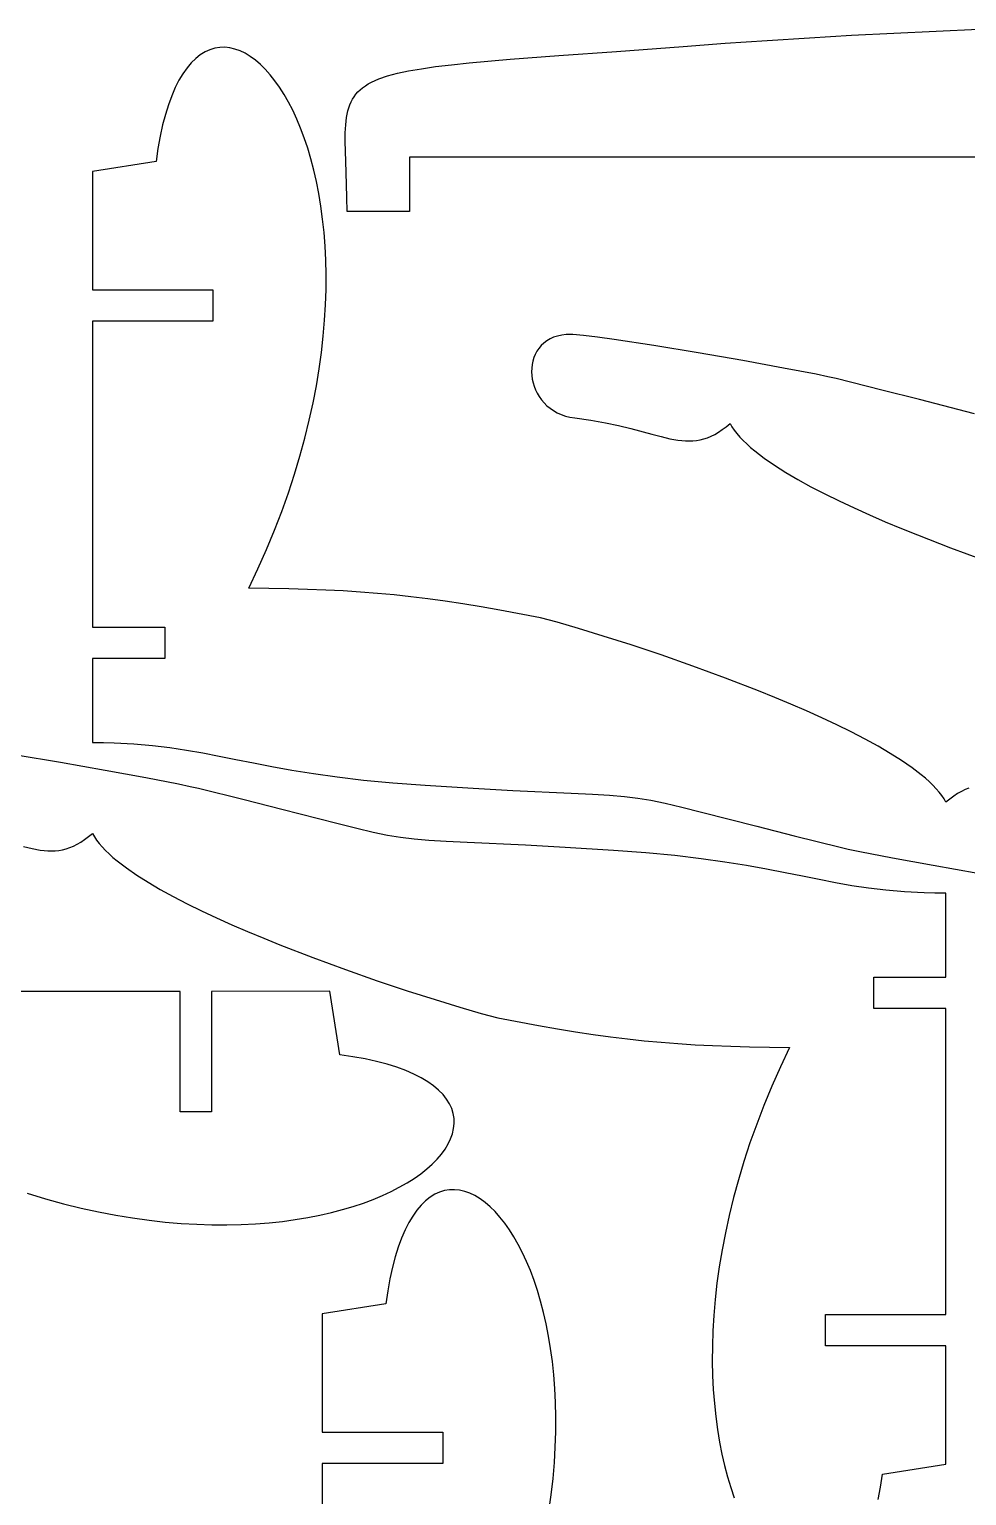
# Model space of a CAD drawing. Extents: x 378 to 958, y 20 to 900.
# Drawn here: x 476.3 to 554.2, y 334.1 to 455.9 of the extents above; entities that cross this region are included whole.
import ezdxf

# ---------------------------------------------------------------- set-up
doc = ezdxf.new("R2010")
doc.units = 0
doc.layers.get('0').update_dxf_attribs({"linetype": 'CONTINUOUS'})

msp = doc.modelspace()

# ---------------------------------------------------------------- linework, layer by layer
at = {"color": 4}
for p, q in [((548.113521, 455.603131), (551.628049, 455.767198)), ((551.628049, 455.767198), (555.147409, 455.912376)), ((525.075775, 454.082126), (530.630923, 454.499298)), ((530.630923, 454.499298), (534.113766, 454.757881)), ((534.113766, 454.757881), (537.603949, 454.99755)), ((537.603949, 454.99755), (541.10097, 455.218312)), ((541.10097, 455.218312), (544.604328, 455.420171)), ((544.604328, 455.420171), (548.113521, 455.603131)), ((490.125989, 453.492401), (489.75686, 453.131759)), ((490.506606, 453.792646), (490.125989, 453.492401)), ((490.897404, 454.033367), (490.506606, 453.792646)), ((491.297077, 454.215437), (490.897404, 454.033367)), ((491.704316, 454.339728), (491.297077, 454.215437)), ((492.117815, 454.407114), (491.704316, 454.339728)), ((492.536266, 454.418468), (492.117815, 454.407114)), ((492.958363, 454.374663), (492.536266, 454.418468)), ((493.382798, 454.276572), (492.958363, 454.374663)), ((493.808263, 454.125067), (493.382798, 454.276572)), ((494.233453, 453.921023), (493.808263, 454.125067)), ((494.657059, 453.665311), (494.233453, 453.921023)), ((495.077774, 453.358805), (494.657059, 453.665311)), ((495.494292, 453.002378), (495.077774, 453.358805)), ((512.847587, 453.123234), (516.242027, 453.42096)), ((516.242027, 453.42096), (520.298783, 453.731635)), ((520.298783, 453.731635), (525.075775, 454.082126)), ((489.058296, 452.225791), (488.731475, 451.678719)), ((489.400526, 452.709846), (489.058296, 452.225791)), ((489.75686, 453.131759), (489.400526, 452.709846)), ((495.905305, 452.596903), (495.494292, 453.002378)), ((496.309505, 452.143253), (495.905305, 452.596903)), ((496.705586, 451.642301), (496.309505, 452.143253)), ((505.346583, 451.795278), (506.058975, 452.039082)), ((506.058975, 452.039082), (506.879028, 452.259257)), ((506.879028, 452.259257), (507.81398, 452.459161)), ((507.81398, 452.459161), (508.871072, 452.642153)), ((508.871072, 452.642153), (510.057544, 452.81159)), ((510.057544, 452.81159), (511.380636, 452.970831)), ((511.380636, 452.970831), (512.847587, 453.123234)), ((488.421371, 451.067757), (488.129292, 450.392034)), ((488.731475, 451.678719), (488.421371, 451.067757)), ((497.092241, 451.09492), (496.705586, 451.642301)), ((497.468163, 450.501983), (497.092241, 451.09492)), ((503.596505, 450.707395), (503.782966, 450.888505)), ((503.782966, 450.888505), (503.989102, 451.060349)), ((503.989102, 451.060349), (504.215818, 451.223347)), ((504.215818, 451.223347), (504.464019, 451.377919)), ((504.464019, 451.377919), (504.73461, 451.524485)), ((504.73461, 451.524485), (505.028496, 451.663465)), ((505.028496, 451.663465), (505.346583, 451.795278)), ((487.856544, 449.650675), (487.604434, 448.842808)), ((488.129292, 450.392034), (487.856544, 449.650675)), ((497.832043, 449.864363), (497.468163, 450.501983)), ((498.182575, 449.182933), (497.832043, 449.864363)), ((502.840237, 449.402649), (502.927652, 449.648168)), ((502.927652, 449.648168), (503.029312, 449.881903)), ((503.029312, 449.881903), (503.146123, 450.104274)), ((503.146123, 450.104274), (503.278988, 450.315699)), ((503.278988, 450.315699), (503.428814, 450.5166)), ((503.428814, 450.5166), (503.596505, 450.707395)), ((487.604434, 448.842808), (487.37427, 447.967559)), ((498.518452, 448.458565), (498.182575, 449.182933)), ((498.838367, 447.692134), (498.518452, 448.458565)), ((502.585165, 447.983593), (502.654413, 448.591186)), ((502.654413, 448.591186), (502.766162, 449.144925)), ((502.766162, 449.144925), (502.840237, 449.402649)), ((487.37427, 447.967559), (487.167359, 447.024056)), ((499.141013, 446.884512), (498.838367, 447.692134)), ((502.545211, 446.593411), (502.551178, 447.318788)), ((502.551178, 447.318788), (502.585165, 447.983593)), ((486.985009, 446.011426), (486.828525, 444.928795)), ((487.167359, 447.024056), (486.985009, 446.011426)), ((499.425081, 446.036572), (499.141013, 446.884512)), ((499.689266, 445.149187), (499.425081, 446.036572)), ((502.588383, 444.947512), (502.545211, 446.593411)), ((486.828525, 444.928795), (481.550425, 444.091895)), ((499.93226, 444.22323), (499.689266, 445.149187)), ((502.656759, 443.01903), (502.588383, 444.947512)), ((507.892523, 445.281098), (507.892423, 440.781098)), ((653.493323, 445.293298), (507.892523, 445.281098)), ((481.550425, 444.091895), (481.552925, 434.261895)), ((500.152755, 443.259575), (499.93226, 444.22323)), ((500.349445, 442.259093), (500.152755, 443.259575)), ((500.521023, 441.222658), (500.349445, 442.259093)), ((502.6823, 441.940424), (502.656759, 443.01903)), ((500.66618, 440.151144), (500.521023, 441.222658)), ((502.692423, 440.781098), (502.6823, 441.940424)), ((500.783611, 439.045423), (500.66618, 440.151144)), ((507.892423, 440.781098), (502.692423, 440.781098)), ((500.872008, 437.906367), (500.783611, 439.045423)), ((500.930063, 436.734851), (500.872008, 437.906367)), ((500.95647, 435.531748), (500.930063, 436.734851)), ((500.949921, 434.297929), (500.95647, 435.531748)), ((481.552925, 434.261895), (491.553125, 434.261895)), ((491.553125, 434.261895), (491.553125, 431.661895)), ((500.90911, 433.034268), (500.949921, 434.297929)), ((500.832728, 431.741639), (500.90911, 433.034268)), ((481.552925, 431.661895), (481.550725, 406.239795)), ((491.553125, 431.661895), (481.552925, 431.661895)), ((500.719469, 430.420914), (500.832728, 431.741639)), ((500.568026, 429.072967), (500.719469, 430.420914)), ((519.561505, 430.185632), (519.29164, 430.023357)), ((519.858048, 430.322613), (519.561505, 430.185632)), ((520.1814, 430.432236), (519.858048, 430.322613)), ((520.531691, 430.512439), (520.1814, 430.432236)), ((520.909051, 430.561157), (520.531691, 430.512439)), ((521.144628, 430.567315), (520.909051, 430.561157)), ((521.466213, 430.555002), (521.144628, 430.567315)), ((522.344991, 430.479233), (521.466213, 430.555002)), ((523.500564, 430.342392), (522.344991, 430.479233)), ((524.888111, 430.153022), (523.500564, 430.342392)), ((528.179838, 429.650866), (524.888111, 430.153022)), ((500.377092, 427.698669), (500.568026, 429.072967)), ((518.337959, 428.904805), (518.225441, 428.634105)), ((518.476376, 429.162593), (518.337959, 428.904805)), ((518.640823, 429.405407), (518.476376, 429.162593)), ((518.83143, 429.631181), (518.640823, 429.405407)), ((519.048325, 429.837852), (518.83143, 429.631181)), ((519.29164, 430.023357), (519.048325, 429.837852)), ((531.861601, 429.041107), (528.179838, 429.650866)), ((535.574827, 428.392084), (531.861601, 429.041107)), ((500.145358, 426.298895), (500.377092, 427.698669)), ((518.041987, 427.765171), (518.031769, 427.46346)), ((518.077585, 428.062224), (518.041987, 427.765171)), ((518.138693, 428.352557), (518.077585, 428.062224)), ((518.225441, 428.634105), (518.138693, 428.352557)), ((538.960942, 427.772141), (535.574827, 428.392084)), ((541.661374, 427.249618), (538.960942, 427.772141)), ((518.031769, 427.46346), (518.046801, 427.159157)), ((518.046801, 427.159157), (518.086954, 426.854323)), ((518.086954, 426.854323), (518.152097, 426.551024)), ((518.152097, 426.551024), (518.2421, 426.251322)), ((542.642405, 427.046246), (541.661374, 427.249618)), ((543.317551, 426.892857), (542.642405, 427.046246)), ((547.12246, 425.942062), (543.317551, 426.892857)), ((499.871519, 424.874517), (500.145358, 426.298895)), ((518.2421, 426.251322), (518.356834, 425.957282)), ((518.356834, 425.957282), (518.496169, 425.670966)), ((518.496169, 425.670966), (518.659975, 425.394439)), ((518.659975, 425.394439), (518.848122, 425.129765)), ((550.240222, 425.149015), (547.12246, 425.942062)), ((499.554267, 423.426408), (499.871519, 424.874517)), ((518.848122, 425.129765), (519.060479, 424.879007)), ((519.060479, 424.879007), (519.296918, 424.644228)), ((519.296918, 424.644228), (519.557308, 424.427492)), ((519.557308, 424.427492), (519.84152, 424.230864)), ((519.84152, 424.230864), (520.149423, 424.056407)), ((520.149423, 424.056407), (520.480887, 423.906183)), ((554.814709, 423.972861), (550.240222, 425.149015)), ((499.192294, 421.955442), (499.554267, 423.426408)), ((520.480887, 423.906183), (520.835783, 423.782258)), ((520.835783, 423.782258), (521.213981, 423.686695)), ((521.213981, 423.686695), (521.615351, 423.621557)), ((521.615351, 423.621557), (522.944659, 423.436528)), ((522.944659, 423.436528), (524.154721, 423.220867)), ((524.154721, 423.220867), (525.256153, 422.985613)), ((525.256153, 422.985613), (526.259568, 422.741808)), ((533.863882, 422.653282), (534.187133, 422.894487)), ((534.187133, 422.894487), (534.519051, 423.168057)), ((534.519051, 423.168057), (534.67567, 422.889444)), ((534.67567, 422.889444), (534.862562, 422.608298)), ((498.784295, 420.462491), (499.192294, 421.955442)), ((526.259568, 422.741808), (528.01481, 422.272708)), ((528.01481, 422.272708), (528.787866, 422.069495)), ((528.787866, 422.069495), (529.505364, 421.901894)), ((529.505364, 421.901894), (530.177919, 421.780947)), ((530.177919, 421.780947), (530.500661, 421.741419)), ((530.500661, 421.741419), (530.816147, 421.717694)), ((530.816147, 421.717694), (531.125705, 421.711154)), ((531.125705, 421.711154), (531.430662, 421.723177)), ((531.430662, 421.723177), (531.732344, 421.755144)), ((531.732344, 421.755144), (532.032078, 421.808436)), ((532.032078, 421.808436), (532.331191, 421.884432)), ((532.331191, 421.884432), (532.63101, 421.984513)), ((532.63101, 421.984513), (532.932862, 422.110058)), ((532.932862, 422.110058), (533.238073, 422.262448)), ((533.238073, 422.262448), (533.547971, 422.443062)), ((533.547971, 422.443062), (533.863882, 422.653282)), ((534.862562, 422.608298), (535.078832, 422.3248)), ((535.078832, 422.3248), (535.323581, 422.039133)), ((535.323581, 422.039133), (535.595913, 421.751479)), ((535.595913, 421.751479), (535.894932, 421.46202)), ((498.32896, 418.948428), (498.784295, 420.462491)), ((535.894932, 421.46202), (536.21974, 421.17094)), ((536.21974, 421.17094), (536.56944, 420.878419)), ((536.56944, 420.878419), (537.339929, 420.289788)), ((537.339929, 420.289788), (538.199225, 419.697587)), ((538.199225, 419.697587), (539.140152, 419.103274)), ((539.140152, 419.103274), (540.155534, 418.508308)), ((497.824984, 417.414127), (498.32896, 418.948428)), ((540.155534, 418.508308), (541.238197, 417.914149)), ((541.238197, 417.914149), (542.380965, 417.322255)), ((497.271059, 415.860459), (497.824984, 417.414127)), ((542.380965, 417.322255), (543.576663, 416.734085)), ((543.576663, 416.734085), (544.818115, 416.151099)), ((496.665877, 414.2883), (497.271059, 415.860459)), ((544.818115, 416.151099), (546.098147, 415.574756)), ((546.098147, 415.574756), (547.409582, 415.006513)), ((496.008133, 412.69852), (496.665877, 414.2883)), ((547.409582, 415.006513), (548.745246, 414.447831)), ((548.745246, 414.447831), (550.097964, 413.900169)), ((550.097964, 413.900169), (552.825857, 412.843738)), ((495.296518, 411.091995), (496.008133, 412.69852)), ((552.825857, 412.843738), (555.535861, 411.848893)), ((494.529725, 409.469595), (495.296518, 411.091995)), ((497.864177, 409.422637), (494.529725, 409.469595)), ((499.424239, 409.379894), (497.864177, 409.422637)), ((500.928133, 409.322589), (499.424239, 409.379894)), ((502.387316, 409.249433), (500.928133, 409.322589)), ((503.813245, 409.159137), (502.387316, 409.249433)), ((505.217375, 409.050413), (503.813245, 409.159137)), ((506.611163, 408.92197), (505.217375, 409.050413)), ((508.006065, 408.77252), (506.611163, 408.92197)), ((509.413539, 408.600775), (508.006065, 408.77252)), ((510.845039, 408.405444), (509.413539, 408.600775)), ((512.312024, 408.185239), (510.845039, 408.405444)), ((513.825948, 407.93887), (512.312024, 408.185239)), ((515.398269, 407.66505), (513.825948, 407.93887)), ((518.763925, 407.029895), (515.398269, 407.66505)), ((520.161137, 406.649677), (518.763925, 407.029895)), ((481.550725, 406.239795), (487.550525, 406.239795)), ((487.550525, 406.239795), (487.550525, 403.639295)), ((521.920653, 406.137841), (520.161137, 406.649677)), ((523.985071, 405.506059), (521.920653, 406.137841)), ((526.296989, 404.766003), (523.985071, 405.506059)), ((528.799005, 403.929345), (526.296989, 404.766003)), ((481.550725, 403.639295), (481.549925, 396.665195)), ((487.550525, 403.639295), (481.550725, 403.639295)), ((531.433716, 403.007758), (528.799005, 403.929345)), ((534.143719, 402.012913), (531.433716, 403.007758)), ((536.871613, 400.956483), (534.143719, 402.012913)), ((538.22433, 400.40882), (536.871613, 400.956483)), ((539.559994, 399.850138), (538.22433, 400.40882)), ((540.87143, 399.281896), (539.559994, 399.850138)), ((542.151461, 398.705552), (540.87143, 399.281896)), ((543.392914, 398.122566), (542.151461, 398.705552)), ((544.588612, 397.534397), (543.392914, 398.122566)), ((545.73138, 396.942503), (544.588612, 397.534397)), ((481.549925, 396.665195), (482.467692, 396.65775)), ((482.467692, 396.65775), (483.345303, 396.635928)), ((483.345303, 396.635928), (484.994715, 396.552228)), ((484.994715, 396.552228), (486.527471, 396.420246)), ((486.527471, 396.420246), (487.972883, 396.246131)), ((487.972883, 396.246131), (489.360262, 396.036034)), ((489.360262, 396.036034), (490.71892, 395.796106)), ((546.814042, 396.348343), (545.73138, 396.942503)), ((547.829425, 395.753378), (546.814042, 396.348343)), ((478.888405, 394.984474), (475.206655, 395.594233)), ((482.601624, 394.335451), (478.888405, 394.984474)), ((490.71892, 395.796106), (492.078166, 395.532497)), ((492.078166, 395.532497), (493.467313, 395.251358)), ((493.467313, 395.251358), (494.915671, 394.958838)), ((494.915671, 394.958838), (496.452551, 394.661089)), ((548.770352, 395.159065), (547.829425, 395.753378)), ((549.629647, 394.566863), (548.770352, 395.159065)), ((485.987735, 393.715508), (482.601624, 394.335451)), ((488.688166, 393.192985), (485.987735, 393.715508)), ((496.452551, 394.661089), (498.107265, 394.36426)), ((498.107265, 394.36426), (499.909124, 394.074503)), ((499.909124, 394.074503), (501.887438, 393.797967)), ((501.887438, 393.797967), (504.071519, 393.540804)), ((504.071519, 393.540804), (506.490678, 393.309163)), ((550.400137, 393.978232), (549.629647, 394.566863)), ((550.749837, 393.685712), (550.400137, 393.978232)), ((551.074645, 393.394631), (550.749837, 393.685712)), ((489.669197, 392.989613), (488.688166, 393.192985)), ((490.344343, 392.836224), (489.669197, 392.989613)), ((494.149252, 391.885429), (490.344343, 392.836224)), ((506.490678, 393.309163), (509.174225, 393.109195)), ((509.174225, 393.109195), (513.182601, 392.862914)), ((513.182601, 392.862914), (516.4767, 392.680446)), ((516.4767, 392.680446), (521.322477, 392.443643)), ((521.322477, 392.443643), (523.074357, 392.357658)), ((523.074357, 392.357658), (524.512368, 392.272183)), ((551.373663, 393.105173), (551.074645, 393.394631)), ((551.645995, 392.817518), (551.373663, 393.105173)), ((551.890745, 392.531851), (551.645995, 392.817518)), ((552.107014, 392.248353), (551.890745, 392.531851)), ((553.421605, 392.413589), (553.105694, 392.20337)), ((553.731503, 392.594204), (553.421605, 392.413589)), ((554.036715, 392.746594), (553.731503, 392.594204)), ((554.338566, 392.872139), (554.036715, 392.746594)), ((497.267014, 391.092382), (494.149252, 391.885429)), ((501.841502, 389.916228), (497.267014, 391.092382)), ((524.512368, 392.272183), (525.736611, 392.171391)), ((525.736611, 392.171391), (526.847188, 392.039458)), ((526.847188, 392.039458), (527.9442, 391.860556)), ((527.9442, 391.860556), (529.12775, 391.618862)), ((529.12775, 391.618862), (530.497938, 391.298549)), ((530.497938, 391.298549), (532.154867, 390.88379)), ((552.293907, 391.967207), (552.107014, 392.248353)), ((552.450525, 391.688595), (552.293907, 391.967207)), ((552.782443, 391.962165), (552.450525, 391.688595)), ((553.105694, 392.20337), (552.782443, 391.962165)), ((503.498433, 389.50147), (501.841502, 389.916228)), ((532.154867, 390.88379), (536.729355, 389.707637)), ((480.890593, 388.596649), (481.213834, 388.837854)), ((481.213834, 388.837854), (481.545743, 389.111424)), ((481.545743, 389.111424), (481.702366, 388.832812)), ((481.702366, 388.832812), (481.889264, 388.551665)), ((504.868624, 389.181157), (503.498433, 389.50147)), ((506.052177, 388.939462), (504.868624, 389.181157)), ((507.149193, 388.760561), (506.052177, 388.939462)), ((508.259775, 388.628628), (507.149193, 388.760561)), ((536.729355, 389.707637), (539.847116, 388.91459)), ((539.847116, 388.91459), (543.652025, 387.963795)), ((475.81469, 388.012862), (476.53218, 387.845261)), ((476.53218, 387.845261), (477.204726, 387.724314)), ((477.204726, 387.724314), (477.527461, 387.684786)), ((477.527461, 387.684786), (477.842941, 387.661061)), ((477.842941, 387.661061), (478.152492, 387.654521)), ((478.152492, 387.654521), (478.457441, 387.666544)), ((478.457441, 387.666544), (478.759115, 387.698512)), ((478.759115, 387.698512), (479.058841, 387.751803)), ((479.058841, 387.751803), (479.357946, 387.827799)), ((479.357946, 387.827799), (479.657757, 387.92788)), ((479.657757, 387.92788), (479.9596, 388.053425)), ((479.9596, 388.053425), (480.264802, 388.205815)), ((480.264802, 388.205815), (480.574691, 388.38643)), ((480.574691, 388.38643), (480.890593, 388.596649)), ((481.889264, 388.551665), (482.105538, 388.268167)), ((482.105538, 388.268167), (482.350291, 387.9825)), ((482.350291, 387.9825), (482.622629, 387.694846)), ((482.622629, 387.694846), (482.921652, 387.405388)), ((509.484025, 388.527836), (508.259775, 388.628628)), ((510.922044, 388.44236), (509.484025, 388.527836)), ((512.673934, 388.356375), (510.922044, 388.44236)), ((517.519735, 388.119573), (512.673934, 388.356375)), ((520.81385, 387.937105), (517.519735, 388.119573)), ((524.822243, 387.690824), (520.81385, 387.937105)), ((527.50579, 387.490856), (524.822243, 387.690824)), ((529.924945, 387.259215), (527.50579, 387.490856)), ((543.652025, 387.963795), (544.327171, 387.810406)), ((544.327171, 387.810406), (545.308202, 387.607034)), ((545.308202, 387.607034), (548.008635, 387.084511)), ((482.921652, 387.405388), (483.246464, 387.114307)), ((483.246464, 387.114307), (483.596169, 386.821786)), ((483.596169, 386.821786), (484.366667, 386.233156)), ((484.366667, 386.233156), (485.225972, 385.640954)), ((532.109021, 387.002051), (529.924945, 387.259215)), ((534.087329, 386.725516), (532.109021, 387.002051)), ((535.88918, 386.435759), (534.087329, 386.725516)), ((537.543885, 386.13893), (535.88918, 386.435759)), ((548.008635, 387.084511), (551.39475, 386.464567)), ((551.39475, 386.464567), (555.107975, 385.815545)), ((485.225972, 385.640954), (486.166907, 385.046641)), ((486.166907, 385.046641), (487.182298, 384.451675)), ((539.080757, 385.841181), (537.543885, 386.13893)), ((540.529105, 385.548661), (539.080757, 385.841181)), ((541.918243, 385.267522), (540.529105, 385.548661)), ((543.27748, 385.003913), (541.918243, 385.267522)), ((544.636129, 384.763984), (543.27748, 385.003913)), ((487.182298, 384.451675), (488.264969, 383.857516)), ((488.264969, 383.857516), (489.407744, 383.265622)), ((546.023501, 384.553888), (544.636129, 384.763984)), ((547.468907, 384.379773), (546.023501, 384.553888)), ((549.001658, 384.24779), (547.468907, 384.379773)), ((550.651066, 384.16409), (549.001658, 384.24779)), ((551.528677, 384.142269), (550.651066, 384.16409)), ((552.446443, 384.134824), (551.528677, 384.142269)), ((552.445643, 377.160724), (552.446443, 384.134824)), ((489.407744, 383.265622), (490.60345, 382.677453)), ((490.60345, 382.677453), (491.844909, 382.094467)), ((491.844909, 382.094467), (493.124947, 381.518123)), ((493.124947, 381.518123), (494.436388, 380.949881)), ((494.436388, 380.949881), (495.772058, 380.391199)), ((495.772058, 380.391199), (497.12478, 379.843536)), ((497.12478, 379.843536), (499.852682, 378.787106)), ((499.852682, 378.787106), (502.562691, 377.792261)), ((502.562691, 377.792261), (505.197405, 376.870673)), ((505.197405, 376.870673), (507.69942, 376.034016)), ((546.445843, 374.560124), (546.445843, 377.160724)), ((546.445843, 377.160724), (552.445643, 377.160724)), ((488.837423, 375.982876), (463.415323, 375.985076)), ((488.837423, 365.982776), (488.837423, 375.982876)), ((501.267423, 375.985376), (491.437423, 375.982876)), ((491.437423, 375.982876), (491.437423, 365.982776)), ((502.104323, 370.707276), (501.267423, 375.985376)), ((507.69942, 376.034016), (510.011334, 375.29396)), ((510.011334, 375.29396), (512.075744, 374.662178)), ((512.075744, 374.662178), (513.835248, 374.150342)), ((513.835248, 374.150342), (515.232443, 373.770124)), ((552.445643, 374.560124), (546.445843, 374.560124)), ((552.443443, 349.138124), (552.445643, 374.560124)), ((515.232443, 373.770124), (518.598104, 373.134969)), ((518.598104, 373.134969), (520.170429, 372.861148)), ((520.170429, 372.861148), (521.684359, 372.61478)), ((521.684359, 372.61478), (523.151349, 372.394575)), ((523.151349, 372.394575), (524.582856, 372.199244)), ((524.582856, 372.199244), (525.990335, 372.027498)), ((525.990335, 372.027498), (527.385243, 371.878049)), ((527.385243, 371.878049), (528.779035, 371.749606)), ((528.779035, 371.749606), (530.183168, 371.640882)), ((530.183168, 371.640882), (531.609096, 371.550586)), ((503.186953, 370.550793), (502.104323, 370.707276)), ((504.199584, 370.368442), (503.186953, 370.550793)), ((505.143087, 370.161531), (504.199584, 370.368442)), ((531.609096, 371.550586), (533.068277, 371.47743)), ((533.068277, 371.47743), (534.572167, 371.420125)), ((534.572167, 371.420125), (536.13222, 371.377382)), ((536.13222, 371.377382), (539.466643, 371.330424)), ((539.466643, 371.330424), (538.69985, 369.70802)), ((506.018335, 369.931367), (505.143087, 370.161531)), ((506.826202, 369.679258), (506.018335, 369.931367)), ((507.567561, 369.40651), (506.826202, 369.679258)), ((508.243285, 369.11443), (507.567561, 369.40651)), ((538.69985, 369.70802), (537.988235, 368.101489)), ((508.854246, 368.804326), (508.243285, 369.11443)), ((509.401318, 368.477506), (508.854246, 368.804326)), ((509.885374, 368.135275), (509.401318, 368.477506)), ((510.307287, 367.778942), (509.885374, 368.135275)), ((537.988235, 368.101489), (537.330491, 366.511706)), ((510.667929, 367.409813), (510.307287, 367.778942)), ((510.968174, 367.029195), (510.667929, 367.409813)), ((511.208895, 366.638397), (510.968174, 367.029195)), ((491.437423, 365.982776), (488.837423, 365.982776)), ((511.390964, 366.238725), (511.208895, 366.638397)), ((511.515255, 365.831485), (511.390964, 366.238725)), ((511.582642, 365.417987), (511.515255, 365.831485)), ((537.330491, 366.511706), (536.72531, 364.939542)), ((511.452099, 364.153004), (511.55019, 364.577439)), ((511.55019, 364.577439), (511.593996, 364.999535)), ((511.593996, 364.999535), (511.582642, 365.417987)), ((536.72531, 364.939542), (536.171384, 363.385871)), ((510.840838, 362.878743), (511.09655, 363.302349)), ((511.09655, 363.302349), (511.300595, 363.727538)), ((511.300595, 363.727538), (511.452099, 364.153004)), ((536.171384, 363.385871), (535.667408, 361.851565)), ((509.772431, 361.630497), (510.177906, 362.04151)), ((510.177906, 362.04151), (510.534333, 362.458027)), ((510.534333, 362.458027), (510.840838, 362.878743)), ((535.667408, 361.851565), (535.212074, 360.337499)), ((508.270448, 360.44356), (508.817829, 360.830215)), ((508.817829, 360.830215), (509.318781, 361.226296)), ((509.318781, 361.226296), (509.772431, 361.630497)), ((506.35846, 359.353226), (507.03989, 359.703758)), ((507.03989, 359.703758), (507.67751, 360.067639)), ((507.67751, 360.067639), (508.270448, 360.44356)), ((510.79408, 359.427917), (510.38684, 359.303625)), ((511.207579, 359.495303), (510.79408, 359.427917)), ((511.62603, 359.506657), (511.207579, 359.495303)), ((512.048127, 359.462852), (511.62603, 359.506657)), ((512.472561, 359.364761), (512.048127, 359.462852)), ((535.212074, 360.337499), (534.804074, 358.844544)), ((476.123956, 359.206841), (477.638018, 358.751507)), ((477.638018, 358.751507), (479.130969, 358.343507)), ((479.130969, 358.343507), (480.601936, 357.981534)), ((503.2121, 358.11072), (504.06004, 358.394789)), ((504.06004, 358.394789), (504.867662, 358.697434)), ((504.867662, 358.697434), (505.634093, 359.017349)), ((505.634093, 359.017349), (506.35846, 359.353226)), ((508.846624, 358.219948), (508.49029, 357.798035)), ((509.215752, 358.58059), (508.846624, 358.219948)), ((509.59637, 358.880835), (509.215752, 358.58059)), ((509.987168, 359.121556), (509.59637, 358.880835)), ((510.38684, 359.303625), (509.987168, 359.121556)), ((512.898027, 359.213256), (512.472561, 359.364761)), ((513.323216, 359.009211), (512.898027, 359.213256)), ((513.746822, 358.7535), (513.323216, 359.009211)), ((514.167538, 358.446994), (513.746822, 358.7535)), ((514.584056, 358.090567), (514.167538, 358.446994)), ((534.804074, 358.844544), (534.442101, 357.373574)), ((480.601936, 357.981534), (482.050044, 357.664282)), ((482.050044, 357.664282), (483.474422, 357.390443)), ((483.474422, 357.390443), (484.874197, 357.15871)), ((484.874197, 357.15871), (486.248494, 356.967775)), ((486.248494, 356.967775), (487.596442, 356.816332)), ((497.326671, 356.869621), (498.398186, 357.014779)), ((498.398186, 357.014779), (499.43462, 357.186356)), ((499.43462, 357.186356), (500.435102, 357.383046)), ((500.435102, 357.383046), (501.398758, 357.603542)), ((501.398758, 357.603542), (502.324715, 357.846535)), ((502.324715, 357.846535), (503.2121, 358.11072)), ((508.148059, 357.31398), (507.821239, 356.766908)), ((508.49029, 357.798035), (508.148059, 357.31398)), ((514.995068, 357.685092), (514.584056, 358.090567)), ((515.399269, 357.231442), (514.995068, 357.685092)), ((515.79535, 356.73049), (515.399269, 357.231442)), ((534.442101, 357.373574), (534.124849, 355.925462)), ((487.596442, 356.816332), (488.917167, 356.703073)), ((488.917167, 356.703073), (490.209796, 356.626692)), ((490.209796, 356.626692), (491.473457, 356.58588)), ((491.473457, 356.58588), (492.707275, 356.579331)), ((492.707275, 356.579331), (493.910379, 356.605738)), ((493.910379, 356.605738), (495.081895, 356.663794)), ((495.081895, 356.663794), (496.22095, 356.75219)), ((496.22095, 356.75219), (497.326671, 356.869621)), ((507.511135, 356.155946), (507.219055, 355.480223)), ((507.821239, 356.766908), (507.511135, 356.155946)), ((516.182005, 356.183109), (515.79535, 356.73049)), ((516.557926, 355.590172), (516.182005, 356.183109)), ((534.124849, 355.925462), (533.85101, 354.501081)), ((506.946307, 354.738864), (506.694198, 353.930997)), ((507.219055, 355.480223), (506.946307, 354.738864)), ((516.921807, 354.952552), (516.557926, 355.590172)), ((517.272339, 354.271122), (516.921807, 354.952552)), ((506.694198, 353.930997), (506.464034, 353.055748)), ((517.608216, 353.546754), (517.272339, 354.271122)), ((517.928131, 352.780323), (517.608216, 353.546754)), ((533.85101, 354.501081), (533.619277, 353.101304)), ((506.257123, 352.112245), (506.074772, 351.099615)), ((506.464034, 353.055748), (506.257123, 352.112245)), ((518.230776, 351.972701), (517.928131, 352.780323)), ((533.619277, 353.101304), (533.428342, 351.727004)), ((506.074772, 351.099615), (505.918289, 350.016984)), ((518.514845, 351.124761), (518.230776, 351.972701)), ((518.77903, 350.237376), (518.514845, 351.124761)), ((533.428342, 351.727004), (533.276899, 350.379053)), ((505.918289, 350.016984), (500.640189, 349.180084)), ((519.022023, 349.311419), (518.77903, 350.237376)), ((533.276899, 350.379053), (533.16364, 349.058326)), ((500.640189, 349.180084), (500.642689, 339.350084)), ((519.242519, 348.347764), (519.022023, 349.311419)), ((533.16364, 349.058326), (533.087259, 347.765694)), ((542.443343, 346.538124), (542.443343, 349.138124)), ((542.443343, 349.138124), (552.443443, 349.138124)), ((519.439209, 347.347282), (519.242519, 348.347764)), ((519.610786, 346.310847), (519.439209, 347.347282)), ((533.087259, 347.765694), (533.046447, 346.502031)), ((519.755944, 345.239333), (519.610786, 346.310847)), ((533.046447, 346.502031), (533.039898, 345.268211)), ((552.443443, 346.538124), (542.443343, 346.538124)), ((552.445943, 336.708124), (552.443443, 346.538124)), ((519.873375, 344.133612), (519.755944, 345.239333)), ((533.039898, 345.268211), (533.066305, 344.065105)), ((519.961772, 342.994556), (519.873375, 344.133612)), ((533.066305, 344.065105), (533.124361, 342.893587)), ((520.019827, 341.82304), (519.961772, 342.994556)), ((533.124361, 342.893587), (533.212757, 341.75453)), ((520.046234, 340.619937), (520.019827, 341.82304)), ((533.212757, 341.75453), (533.330188, 340.648807)), ((520.039685, 339.386118), (520.046234, 340.619937)), ((533.330188, 340.648807), (533.475346, 339.577291)), ((500.642689, 339.350084), (510.642789, 339.350084)), ((510.642789, 339.350084), (510.642789, 336.750084)), ((519.998873, 338.122457), (520.039685, 339.386118)), ((533.475346, 339.577291), (533.646923, 338.540856)), ((519.922492, 336.829828), (519.998873, 338.122457)), ((533.646923, 338.540856), (533.843613, 337.540373)), ((533.843613, 337.540373), (534.064109, 336.576716)), ((500.642689, 336.750084), (500.640489, 311.327984)), ((510.642789, 336.750084), (500.642689, 336.750084)), ((519.809233, 335.509103), (519.922492, 336.829828)), ((534.064109, 336.576716), (534.307102, 335.650758)), ((547.167843, 335.871224), (552.445943, 336.708124)), ((519.65779, 334.161155), (519.809233, 335.509103)), ((534.307102, 335.650758), (534.571287, 334.763373)), ((547.01136, 334.788588), (547.167843, 335.871224)), ((519.466855, 332.786858), (519.65779, 334.161155)), ((534.571287, 334.763373), (534.855356, 333.915432)), ((546.829009, 333.775954), (547.01136, 334.788588))]:
    msp.add_line(p, q, dxfattribs=at)

doc.saveas('drawing.dxf')
